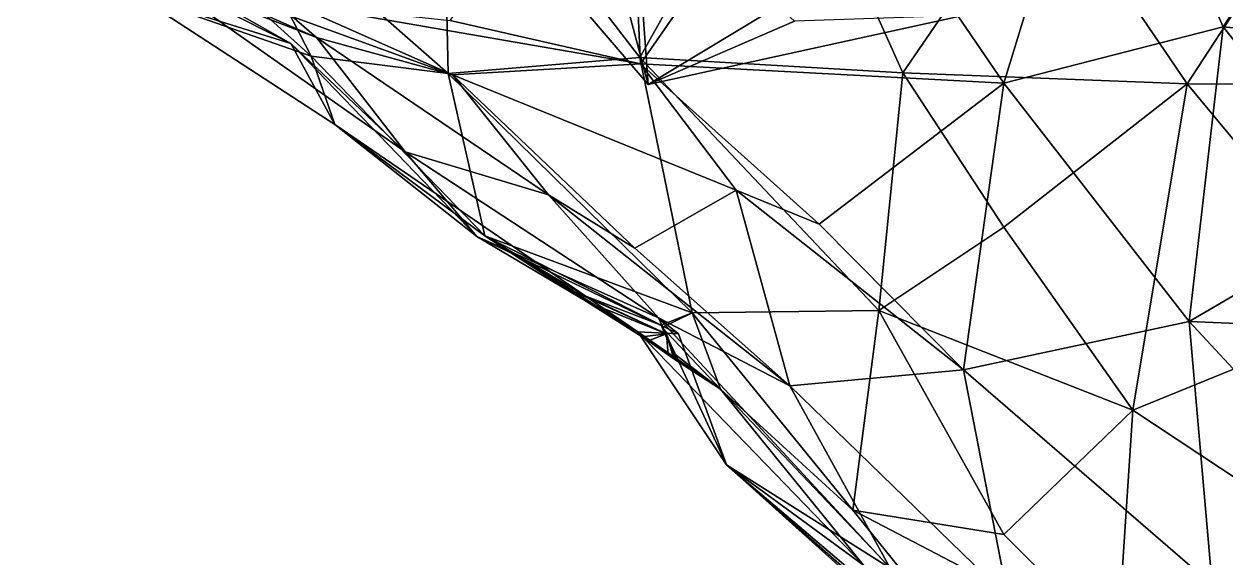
# Model space of a CAD drawing. Extents: x 290095 to 295679, y 4553756 to 4561441.
# Drawn here: x 293545.1 to 293627.2, y 4558285.8 to 4558322.3 of the extents above; entities that cross this region are included whole.
import ezdxf

# ---------------------------------------------------------------- set-up
doc = ezdxf.new("R2010")
doc.units = 0
doc.layers.add('Au_ppm_Pref_-_0_5', color=7, linetype='CONTINUOUS')

msp = doc.modelspace()

# ---------------------------------------------------------------- linework, layer by layer
at = {"layer": 'Au_ppm_Pref_-_0_5'}
for points in [[(293599.254, 4558336.904, 1870.995), (293618.835, 4558340.54, 1872.34), (293612.006, 4558318.218, 1871.059)], [(293618.835, 4558340.54, 1872.34), (293626.97, 4558322.058, 1874.666), (293612.006, 4558318.218, 1871.059)], [(293618.835, 4558340.54, 1872.34), (293636.303, 4558336.386, 1877.455), (293626.97, 4558322.058, 1874.666)], [(293586.298, 4558339.129, 1875.685), (293587.201, 4558319.53, 1870.499), (293574.204, 4558322.497, 1875.637)], [(293586.298, 4558339.129, 1875.685), (293599.254, 4558336.904, 1870.995), (293587.201, 4558319.53, 1870.499)], [(293637.202, 4558337.629, 1819.218), (293614.599, 4558332.792, 1819.976), (293624.509, 4558318.173, 1819.094)], [(293624.509, 4558318.173, 1819.094), (293650.115, 4558318.098, 1818.918), (293637.202, 4558337.629, 1819.218)], [(293573.668, 4558337.505, 1824.202), (293558.132, 4558332.878, 1828.563), (293574.062, 4558318.882, 1829.038)], [(293573.668, 4558337.505, 1824.202), (293574.062, 4558318.882, 1829.038), (293587.162, 4558319.976, 1824.023)], [(293596.876, 4558337.282, 1822.088), (293573.668, 4558337.505, 1824.202), (293587.162, 4558319.976, 1824.023)], [(293605.112, 4558318.927, 1820.125), (293596.876, 4558337.282, 1822.088), (293587.162, 4558319.976, 1824.023)], [(293612.006, 4558318.218, 1871.059), (293587.201, 4558319.53, 1870.499), (293599.254, 4558336.904, 1870.995)], [(293614.599, 4558332.792, 1819.976), (293596.876, 4558337.282, 1822.088), (293605.112, 4558318.927, 1820.125)], [(293554.132, 4558326.177, 1864.948), (293565.084, 4558321.333, 1858.752), (293547.783, 4558336.329, 1859.157)], [(293553.811, 4558325.723, 1853.069), (293547.783, 4558336.329, 1859.157), (293565.084, 4558321.333, 1858.752)], [(293586.444, 4558335.895, 1934.736), (293587.72, 4558318.126, 1930.032), (293571.901, 4558336.622, 1930.072)], [(293571.901, 4558336.622, 1930.072), (293587.72, 4558318.126, 1930.032), (293582.977, 4558336.024, 1923.384)], [(293582.977, 4558336.024, 1923.384), (293587.72, 4558318.126, 1930.032), (293597.722, 4558322.462, 1924.727)], [(293626.97, 4558322.058, 1874.666), (293636.303, 4558336.386, 1877.455), (293650.07, 4558319.7, 1875.571)], [(293558.132, 4558332.878, 1828.563), (293547.146, 4558335.929, 1835.088), (293564.725, 4558320.071, 1835.828)], [(293564.725, 4558320.071, 1835.828), (293547.146, 4558335.929, 1835.088), (293552.776, 4558324.259, 1841.191)], [(293586.444, 4558335.895, 1934.736), (293599.402, 4558325.196, 1934.13), (293587.72, 4558318.126, 1930.032)], [(293558.132, 4558332.878, 1828.563), (293564.725, 4558320.071, 1835.828), (293574.062, 4558318.882, 1829.038)], [(293614.599, 4558332.792, 1819.976), (293605.112, 4558318.927, 1820.125), (293624.509, 4558318.173, 1819.094)], [(293563.325, 4558320.931, 1847.303), (293545.119, 4558331.235, 1847.184), (293553.811, 4558325.723, 1853.069)], [(293563.325, 4558320.931, 1847.303), (293552.776, 4558324.259, 1841.191), (293545.119, 4558331.235, 1847.184)], [(293563.381, 4558323.66, 1870.147), (293574.359, 4558318.797, 1865.067), (293554.132, 4558326.177, 1864.948)], [(293565.084, 4558321.333, 1858.752), (293554.132, 4558326.177, 1864.948), (293574.359, 4558318.797, 1865.067)], [(293563.325, 4558320.931, 1847.303), (293553.811, 4558325.723, 1853.069), (293571.142, 4558313.525, 1853.195)], [(293571.142, 4558313.525, 1853.195), (293553.811, 4558325.723, 1853.069), (293565.084, 4558321.333, 1858.752)], [(293609.234, 4558322.84, 1930.281), (293587.72, 4558318.126, 1930.032), (293599.402, 4558325.196, 1934.13)], [(293563.325, 4558320.931, 1847.303), (293566.334, 4558315.397, 1841.191), (293552.776, 4558324.259, 1841.191)], [(293564.725, 4558320.071, 1835.828), (293552.776, 4558324.259, 1841.191), (293566.334, 4558315.397, 1841.191)], [(293563.381, 4558323.66, 1870.147), (293574.204, 4558322.497, 1875.637), (293587.201, 4558319.53, 1870.499)], [(293563.381, 4558323.66, 1870.147), (293587.201, 4558319.53, 1870.499), (293574.359, 4558318.797, 1865.067)], [(293597.722, 4558322.462, 1924.727), (293587.72, 4558318.126, 1930.032), (293609.234, 4558322.84, 1930.281)], [(293624.657, 4558301.936, 1870.352), (293612.006, 4558318.218, 1871.059), (293626.97, 4558322.058, 1874.666)], [(293626.97, 4558322.058, 1874.666), (293637.2, 4558309.28, 1874.103), (293624.657, 4558301.936, 1870.352)], [(293626.97, 4558322.058, 1874.666), (293650.07, 4558319.7, 1875.571), (293637.2, 4558309.28, 1874.103)], [(293565.084, 4558321.333, 1858.752), (293574.359, 4558318.797, 1865.067), (293580.913, 4558310.597, 1859.009)], [(293565.084, 4558321.333, 1858.752), (293580.913, 4558310.597, 1859.009), (293571.142, 4558313.525, 1853.195)], [(293563.325, 4558320.931, 1847.303), (293571.142, 4558313.525, 1853.195), (293576.036, 4558307.742, 1845.783)], [(293563.325, 4558320.931, 1847.303), (293576.036, 4558307.742, 1845.783), (293566.334, 4558315.397, 1841.191)], [(293564.725, 4558320.071, 1835.828), (293566.334, 4558315.397, 1841.191), (293576.58, 4558307.796, 1836.36)], [(293564.725, 4558320.071, 1835.828), (293576.58, 4558307.796, 1836.36), (293574.062, 4558318.882, 1829.038)], [(293587.162, 4558319.976, 1824.023), (293574.062, 4558318.882, 1829.038), (293590.736, 4558302.53, 1829.899)], [(293587.162, 4558319.976, 1824.023), (293590.736, 4558302.53, 1829.899), (293603.458, 4558302.704, 1823.747)], [(293587.162, 4558319.976, 1824.023), (293603.458, 4558302.704, 1823.747), (293605.112, 4558318.927, 1820.125)], [(293590.736, 4558302.53, 1829.899), (293574.062, 4558318.882, 1829.038), (293576.58, 4558307.796, 1836.36)], [(293587.201, 4558319.53, 1870.499), (293593.734, 4558310.911, 1864.948), (293574.359, 4558318.797, 1865.067)], [(293580.913, 4558310.597, 1859.009), (293574.359, 4558318.797, 1865.067), (293586.803, 4558306.963, 1862.997)], [(293574.359, 4558318.797, 1865.067), (293593.734, 4558310.911, 1864.948), (293586.803, 4558306.963, 1862.997)], [(293587.201, 4558319.53, 1870.499), (293599.402, 4558308.59, 1868.394), (293593.734, 4558310.911, 1864.948)], [(293587.201, 4558319.53, 1870.499), (293612.006, 4558318.218, 1871.059), (293599.402, 4558308.59, 1868.394)], [(293603.458, 4558302.704, 1823.747), (293612.001, 4558308.382, 1819.858), (293605.112, 4558318.927, 1820.125)], [(293624.509, 4558318.173, 1819.094), (293605.112, 4558318.927, 1820.125), (293612.001, 4558308.382, 1819.858)], [(293599.402, 4558308.59, 1868.394), (293612.006, 4558318.218, 1871.059), (293609.238, 4558298.643, 1865.836)], [(293609.238, 4558298.643, 1865.836), (293612.006, 4558318.218, 1871.059), (293624.657, 4558301.936, 1870.352)], [(293624.509, 4558318.173, 1819.094), (293612.001, 4558308.382, 1819.858), (293620.803, 4558295.892, 1821.735)], [(293624.509, 4558318.173, 1819.094), (293620.803, 4558295.892, 1821.735), (293637.381, 4558302.659, 1819.803)], [(293624.509, 4558318.173, 1819.094), (293637.381, 4558302.659, 1819.803), (293650.115, 4558318.098, 1818.918)], [(293587.028, 4558301.233, 1841.163), (293566.334, 4558315.397, 1841.191), (293576.036, 4558307.742, 1845.783)], [(293566.334, 4558315.397, 1841.191), (293587.028, 4558301.233, 1841.163), (293576.58, 4558307.796, 1836.36)], [(293576.036, 4558307.742, 1845.783), (293571.142, 4558313.525, 1853.195), (293588.428, 4558302.205, 1853.45)], [(293588.428, 4558302.205, 1853.45), (293571.142, 4558313.525, 1853.195), (293580.913, 4558310.597, 1859.009)], [(293588.428, 4558302.205, 1853.45), (293580.913, 4558310.597, 1859.009), (293597.401, 4558297.554, 1859.253)], [(293580.913, 4558310.597, 1859.009), (293586.803, 4558306.963, 1862.997), (293597.401, 4558297.554, 1859.253)], [(293593.734, 4558310.911, 1864.948), (293597.401, 4558297.554, 1859.253), (293586.803, 4558306.963, 1862.997)], [(293593.734, 4558310.911, 1864.948), (293599.402, 4558308.59, 1868.394), (293609.238, 4558298.643, 1865.836)], [(293593.734, 4558310.911, 1864.948), (293609.238, 4558298.643, 1865.836), (293597.401, 4558297.554, 1859.253)], [(293624.657, 4558301.936, 1870.352), (293637.2, 4558309.28, 1874.103), (293649.312, 4558300.922, 1871.292)], [(293620.803, 4558295.892, 1821.735), (293612.001, 4558308.382, 1819.858), (293603.458, 4558302.704, 1823.747)], [(293589.783, 4558301.109, 1847.13), (293576.036, 4558307.742, 1845.783), (293588.428, 4558302.205, 1853.45)], [(293576.036, 4558307.742, 1845.783), (293589.783, 4558301.109, 1847.13), (293587.028, 4558301.233, 1841.163)], [(293582.692, 4558303.968, 1835.725), (293576.58, 4558307.796, 1836.36), (293582.375, 4558304.021, 1835.961)], [(293582.375, 4558304.021, 1835.961), (293576.58, 4558307.796, 1836.36), (293583.511, 4558303.301, 1836.346)], [(293576.58, 4558307.796, 1836.36), (293582.692, 4558303.968, 1835.725), (293583.393, 4558303.7, 1835.415)], [(293583.511, 4558303.301, 1836.346), (293576.58, 4558307.796, 1836.36), (293587.312, 4558300.894, 1837.634)], [(293576.58, 4558307.796, 1836.36), (293587.028, 4558301.233, 1841.163), (293587.312, 4558300.894, 1837.634)], [(293588.61, 4558301.705, 1833.109), (293576.58, 4558307.796, 1836.36), (293583.393, 4558303.7, 1835.415)], [(293590.736, 4558302.53, 1829.899), (293576.58, 4558307.796, 1836.36), (293588.61, 4558301.705, 1833.109)], [(293583.511, 4558303.301, 1836.346), (293582.692, 4558303.968, 1835.725), (293582.375, 4558304.021, 1835.961)], [(293588.983, 4558301.109, 1835.251), (293582.692, 4558303.968, 1835.725), (293583.511, 4558303.301, 1836.346)], [(293583.393, 4558303.7, 1835.415), (293582.692, 4558303.968, 1835.725), (293588.983, 4558301.109, 1835.251)], [(293588.61, 4558301.705, 1833.109), (293583.393, 4558303.7, 1835.415), (293588.983, 4558301.109, 1835.251)], [(293588.983, 4558301.109, 1835.251), (293583.511, 4558303.301, 1836.346), (293587.312, 4558300.894, 1837.634)], [(293588.681, 4558301.541, 1833.268), (293590.736, 4558302.53, 1829.899), (293588.61, 4558301.705, 1833.109)], [(293592.666, 4558297.317, 1835.251), (293590.736, 4558302.53, 1829.899), (293588.681, 4558301.541, 1833.268)], [(293590.736, 4558302.53, 1829.899), (293601.696, 4558289.054, 1830.152), (293603.458, 4558302.704, 1823.747)], [(293590.736, 4558302.53, 1829.899), (293592.666, 4558297.317, 1835.251), (293601.696, 4558289.054, 1830.152)], [(293603.458, 4558302.704, 1823.747), (293601.696, 4558289.054, 1830.152), (293612.001, 4558287.405, 1824.744)], [(293603.458, 4558302.704, 1823.747), (293612.001, 4558287.405, 1824.744), (293620.803, 4558295.892, 1821.735)], [(293637.271, 4558284.991, 1823.893), (293637.381, 4558302.659, 1819.803), (293620.803, 4558295.892, 1821.735)], [(293589.783, 4558301.109, 1847.13), (293588.428, 4558302.205, 1853.45), (293593.078, 4558292.166, 1847.13)], [(293593.078, 4558292.166, 1847.13), (293588.428, 4558302.205, 1853.45), (293604.246, 4558285.088, 1852.023)], [(293588.428, 4558302.205, 1853.45), (293597.401, 4558297.554, 1859.253), (293604.246, 4558285.088, 1852.023)], [(293588.983, 4558301.109, 1835.251), (293588.681, 4558301.541, 1833.268), (293588.61, 4558301.705, 1833.109)], [(293592.666, 4558297.317, 1835.251), (293588.681, 4558301.541, 1833.268), (293589.441, 4558299.785, 1834.964)], [(293588.983, 4558301.109, 1835.251), (293589.441, 4558299.785, 1834.964), (293588.681, 4558301.541, 1833.268)], [(293626.227, 4558283.964, 1864.847), (293609.238, 4558298.643, 1865.836), (293624.657, 4558301.936, 1870.352)], [(293624.657, 4558301.936, 1870.352), (293637.2, 4558288.431, 1869.174), (293626.227, 4558283.964, 1864.847)], [(293624.657, 4558301.936, 1870.352), (293649.312, 4558300.922, 1871.292), (293637.2, 4558288.431, 1869.174)], [(293587.028, 4558301.233, 1841.163), (293587.732, 4558300.628, 1837.777), (293587.312, 4558300.894, 1837.634)], [(293587.028, 4558301.233, 1841.163), (293592.666, 4558297.317, 1835.251), (293587.732, 4558300.628, 1837.777)], [(293589.783, 4558301.109, 1847.13), (293593.078, 4558292.166, 1847.13), (293587.028, 4558301.233, 1841.163)], [(293587.028, 4558301.233, 1841.163), (293593.078, 4558292.166, 1847.13), (293602.418, 4558285.31, 1841.59)], [(293587.028, 4558301.233, 1841.163), (293602.418, 4558285.31, 1841.59), (293592.666, 4558297.317, 1835.251)], [(293588.983, 4558301.109, 1835.251), (293587.312, 4558300.894, 1837.634), (293587.732, 4558300.628, 1837.777)], [(293588.983, 4558301.109, 1835.251), (293587.732, 4558300.628, 1837.777), (293589.085, 4558299.672, 1835.993)], [(293588.983, 4558301.109, 1835.251), (293589.57, 4558299.488, 1835.251), (293589.441, 4558299.785, 1834.964)], [(293588.983, 4558301.109, 1835.251), (293589.085, 4558299.672, 1835.993), (293589.481, 4558299.392, 1835.471)], [(293588.983, 4558301.109, 1835.251), (293589.481, 4558299.392, 1835.471), (293589.57, 4558299.488, 1835.251)], [(293587.732, 4558300.628, 1837.777), (293592.666, 4558297.317, 1835.251), (293589.085, 4558299.672, 1835.993)], [(293589.085, 4558299.672, 1835.993), (293592.666, 4558297.317, 1835.251), (293589.481, 4558299.392, 1835.471)], [(293589.57, 4558299.488, 1835.251), (293592.666, 4558297.317, 1835.251), (293589.441, 4558299.785, 1834.964)], [(293592.666, 4558297.317, 1835.251), (293589.57, 4558299.488, 1835.251), (293589.481, 4558299.392, 1835.471)], [(293597.401, 4558297.554, 1859.253), (293609.238, 4558298.643, 1865.836), (293612.282, 4558283.086, 1859.12)], [(293609.238, 4558298.643, 1865.836), (293626.227, 4558283.964, 1864.847), (293612.282, 4558283.086, 1859.12)], [(293597.401, 4558297.554, 1859.253), (293612.282, 4558283.086, 1859.12), (293604.246, 4558285.088, 1852.023)], [(293592.666, 4558297.317, 1835.251), (293602.418, 4558285.31, 1841.59), (293608.5, 4558280.637, 1834.731)], [(293601.696, 4558289.054, 1830.152), (293592.666, 4558297.317, 1835.251), (293608.5, 4558280.637, 1834.731)], [(293612.001, 4558287.405, 1824.744), (293619.736, 4558279.636, 1827.963), (293620.803, 4558295.892, 1821.735)], [(293637.271, 4558284.991, 1823.893), (293620.803, 4558295.892, 1821.735), (293619.736, 4558279.636, 1827.963)], [(293603.173, 4558283.288, 1846.354), (293593.078, 4558292.166, 1847.13), (293601.174, 4558284.871, 1847.13)], [(293602.418, 4558285.31, 1841.59), (293593.078, 4558292.166, 1847.13), (293603.173, 4558283.288, 1846.354)], [(293601.174, 4558284.871, 1847.13), (293593.078, 4558292.166, 1847.13), (293603.327, 4558283.442, 1847.968)], [(293603.327, 4558283.442, 1847.968), (293593.078, 4558292.166, 1847.13), (293604.246, 4558285.088, 1852.023)], [(293601.696, 4558289.054, 1830.152), (293608.5, 4558280.637, 1834.731), (293619.736, 4558279.636, 1827.963)], [(293612.001, 4558287.405, 1824.744), (293601.696, 4558289.054, 1830.152), (293619.736, 4558279.636, 1827.963)], [(293626.227, 4558283.964, 1864.847), (293637.2, 4558288.431, 1869.174), (293650.928, 4558281.746, 1865.472)]]:
    msp.add_3dface(points, dxfattribs=at)

doc.saveas('drawing.dxf')
